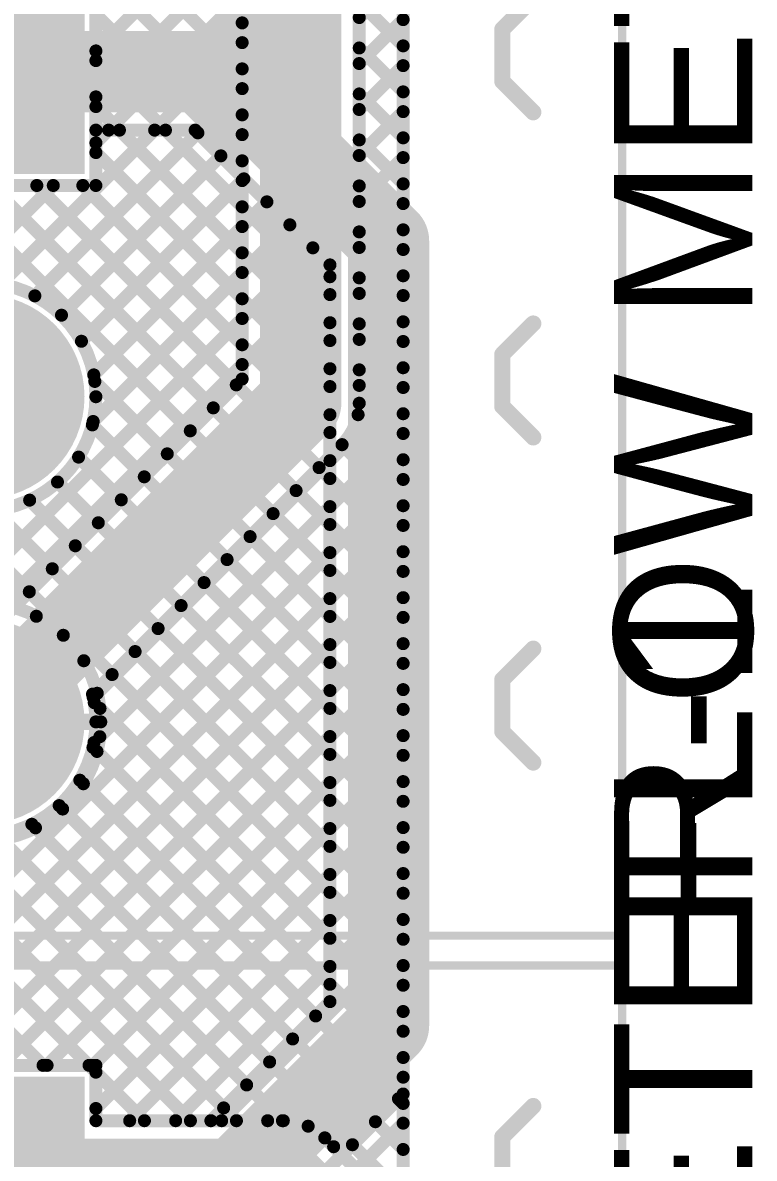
# Model space of a CAD drawing. Header units: millimetres. Extents: x 0 to 214, y 0 to 214.
# Drawn here: x 6.355 to 6.805, y 1.007 to 1.705 of the extents above; entities that cross this region are included whole.
import ezdxf

# ---------------------------------------------------------------- set-up
doc = ezdxf.new("R2010")
doc.units = ezdxf.units.MM
doc.header["$MEASUREMENT"] = 0
for name, color, linetype in [('BottomLayer', 5, 'Continuous'), ('BottomSolder', 6, 'Continuous'), ('MultiLayer', 9, 'Continuous'), ('PadHoleLayer', 156, 'Continuous'), ('TopLayer', 1, 'Continuous'), ('TopOverlay', 2, 'Continuous'), ('TopSolder', 216, 'Continuous')]:
    doc.layers.add(name, color=color, linetype=linetype)
doc.styles.add('Arial', font='', dxfattribs={"height": 0.2})
doc.styles.get('Arial').set_extended_font_data('Arial')

# ---------------------------------------------------------------- blocks, each defined once
blk = doc.blocks.new('TBP01R1_508_03BE_87')
at = {"layer": 'BottomLayer'}
blk.add_hatch(color=5, dxfattribs=at).paths.add_polyline_path([(-0.15906, 0.05906), (-0.04094, 0.05906), (-0.04094, -0.05906), (-0.15906, -0.05906)])
h = blk.add_hatch(color=5, dxfattribs=at)
edge = h.paths.add_edge_path()
edge.add_arc((0.1, 0), 0.05906, 0, 360)
h = blk.add_hatch(color=5, dxfattribs=at)
edge = h.paths.add_edge_path()
edge.add_arc((0.3, 0), 0.05906, 0, 360)
at = {"layer": 'BottomSolder'}
blk.add_hatch(color=6, dxfattribs=at).paths.add_polyline_path([(-0.16306, 0.06306), (-0.03694, 0.06306), (-0.03694, -0.06306), (-0.16306, -0.06306)])
h = blk.add_hatch(color=6, dxfattribs=at)
edge = h.paths.add_edge_path()
edge.add_arc((0.1, 0), 0.06306, 0, 360)
h = blk.add_hatch(color=6, dxfattribs=at)
edge = h.paths.add_edge_path()
edge.add_arc((0.3, 0), 0.06306, 0, 360)
at = {"layer": 'MultiLayer'}
blk.add_hatch(color=9, dxfattribs=at).paths.add_polyline_path([(-0.15906, 0.05906), (-0.04094, 0.05906), (-0.04094, -0.05906), (-0.15906, -0.05906)])
h = blk.add_hatch(color=9, dxfattribs=at)
edge = h.paths.add_edge_path()
edge.add_arc((0.1, 0), 0.05906, 0, 360)
h = blk.add_hatch(color=9, dxfattribs=at)
edge = h.paths.add_edge_path()
edge.add_arc((0.3, 0), 0.05906, 0, 360)
at = {"layer": 'PadHoleLayer'}
h = blk.add_hatch(color=156, dxfattribs=at)
edge = h.paths.add_edge_path()
edge.add_arc((-0.1, 0), 0.03346, 0, 360)
h = blk.add_hatch(color=156, dxfattribs=at)
edge = h.paths.add_edge_path()
edge.add_arc((0.1, 0), 0.03346, 0, 360)
h = blk.add_hatch(color=156, dxfattribs=at)
edge = h.paths.add_edge_path()
edge.add_arc((0.3, 0), 0.03346, 0, 360)
at = {"layer": 'TopLayer'}
blk.add_hatch(color=1, dxfattribs=at).paths.add_polyline_path([(-0.15906, 0.05906), (-0.04094, 0.05906), (-0.04094, -0.05906), (-0.15906, -0.05906)])
h = blk.add_hatch(color=1, dxfattribs=at)
edge = h.paths.add_edge_path()
edge.add_arc((0.1, 0), 0.05906, 0, 360)
h = blk.add_hatch(color=1, dxfattribs=at)
edge = h.paths.add_edge_path()
edge.add_arc((0.3, 0), 0.05906, 0, 360)
at = {"layer": 'TopSolder'}
blk.add_hatch(color=216, dxfattribs=at).paths.add_polyline_path([(-0.16306, 0.06306), (-0.03694, 0.06306), (-0.03694, -0.06306), (-0.16306, -0.06306)])
h = blk.add_hatch(color=216, dxfattribs=at)
edge = h.paths.add_edge_path()
edge.add_arc((0.1, 0), 0.06306, 0, 360)
h = blk.add_hatch(color=216, dxfattribs=at)
edge = h.paths.add_edge_path()
edge.add_arc((0.3, 0), 0.06306, 0, 360)
at = {"layer": 'TopOverlay'}
for points, const_width in [([(-0.2315, -0.07874), (-0.2315, 0.3937)], 0.005), ([(0.4315, 0.3937), (-0.2315, 0.3937)], 0.005), ([(0.4315, -0.07874), (0.4315, 0.3937)], 0.005), ([(-0.126, 0.32), (-0.145, 0.339)], 0.01), ([(-0.094, 0.32), (-0.075, 0.339)], 0.01), ([(0.074, 0.32), (0.055, 0.339)], 0.01), ([(0.074, 0.32), (0.055, 0.339)], 0.01), ([(0.106, 0.32), (0.125, 0.339)], 0.01), ([(0.106, 0.32), (0.125, 0.339)], 0.01), ([(0.274, 0.32), (0.255, 0.339)], 0.01), ([(0.306, 0.32), (0.325, 0.339)], 0.01), ([(-0.094, 0.32), (-0.126, 0.32)], 0.01), ([(0.106, 0.32), (0.074, 0.32)], 0.01), ([(0.106, 0.32), (0.074, 0.32)], 0.01), ([(0.306, 0.32), (0.274, 0.32)], 0.01), ([(0.4315, -0.07874), (-0.2315, -0.07874)], 0.005)]:
    blk.add_lwpolyline(points, dxfattribs=dict(at, const_width=const_width))
for points, const_width in [([(-0.23275, 0.3937, 1), (-0.23025, 0.3937, 1)], 0.0025), ([(-0.23275, 0.3937, 1), (-0.23025, 0.3937, 1)], 0.0025), ([(0.43025, 0.3937, 1), (0.43275, 0.3937, 1)], 0.0025), ([(0.43025, 0.3937, 1), (0.43275, 0.3937, 1)], 0.0025), ([(-0.1475, 0.339, 1), (-0.1425, 0.339, 1)], 0.005), ([(-0.0775, 0.339, 1), (-0.0725, 0.339, 1)], 0.005), ([(0.0525, 0.339, 1), (0.0575, 0.339, 1)], 0.005), ([(0.0525, 0.339, 1), (0.0575, 0.339, 1)], 0.005), ([(0.1225, 0.339, 1), (0.1275, 0.339, 1)], 0.005), ([(0.1225, 0.339, 1), (0.1275, 0.339, 1)], 0.005), ([(0.2525, 0.339, 1), (0.2575, 0.339, 1)], 0.005), ([(0.3225, 0.339, 1), (0.3275, 0.339, 1)], 0.005), ([(-0.1285, 0.32, 1), (-0.1235, 0.32, 1)], 0.005), ([(-0.1285, 0.32, 1), (-0.1235, 0.32, 1)], 0.005), ([(-0.0965, 0.32, 1), (-0.0915, 0.32, 1)], 0.005), ([(-0.0965, 0.32, 1), (-0.0915, 0.32, 1)], 0.005), ([(0.0715, 0.32, 1), (0.0765, 0.32, 1)], 0.005), ([(0.0715, 0.32, 1), (0.0765, 0.32, 1)], 0.005), ([(0.0715, 0.32, 1), (0.0765, 0.32, 1)], 0.005), ([(0.0715, 0.32, 1), (0.0765, 0.32, 1)], 0.005), ([(0.1035, 0.32, 1), (0.1085, 0.32, 1)], 0.005), ([(0.1035, 0.32, 1), (0.1085, 0.32, 1)], 0.005), ([(0.1035, 0.32, 1), (0.1085, 0.32, 1)], 0.005), ([(0.1035, 0.32, 1), (0.1085, 0.32, 1)], 0.005), ([(0.2715, 0.32, 1), (0.2765, 0.32, 1)], 0.005), ([(0.2715, 0.32, 1), (0.2765, 0.32, 1)], 0.005), ([(0.3035, 0.32, 1), (0.3085, 0.32, 1)], 0.005), ([(0.3035, 0.32, 1), (0.3085, 0.32, 1)], 0.005), ([(-0.10306, -0.067, 1), (-0.11094, -0.067, 1)], 0.00787), ([(-0.11291, -0.067, 1), (-0.10897, -0.067, 1)], 0.00394), ([(-0.10503, -0.067, 1), (-0.10109, -0.067, 1)], 0.00394), ([(-0.23275, -0.07874, 1), (-0.23025, -0.07874, 1)], 0.0025), ([(-0.23275, -0.07874, 1), (-0.23025, -0.07874, 1)], 0.0025), ([(0.43025, -0.07874, 1), (0.43275, -0.07874, 1)], 0.0025), ([(0.43025, -0.07874, 1), (0.43275, -0.07874, 1)], 0.0025)]:
    blk.add_lwpolyline(points, format="xyb", close=True, dxfattribs=dict(at, const_width=const_width))
blk = doc.blocks.new('TBP01R1_508_03BE_92')
at = {"layer": 'BottomLayer'}
blk.add_hatch(color=5, dxfattribs=at).paths.add_polyline_path([(-0.15906, 0.05906), (-0.04094, 0.05906), (-0.04094, -0.05906), (-0.15906, -0.05906)])
h = blk.add_hatch(color=5, dxfattribs=at)
edge = h.paths.add_edge_path()
edge.add_arc((0.1, 0), 0.05906, 0, 360)
h = blk.add_hatch(color=5, dxfattribs=at)
edge = h.paths.add_edge_path()
edge.add_arc((0.3, 0), 0.05906, 0, 360)
at = {"layer": 'BottomSolder'}
blk.add_hatch(color=6, dxfattribs=at).paths.add_polyline_path([(-0.16306, 0.06306), (-0.03694, 0.06306), (-0.03694, -0.06306), (-0.16306, -0.06306)])
h = blk.add_hatch(color=6, dxfattribs=at)
edge = h.paths.add_edge_path()
edge.add_arc((0.1, 0), 0.06306, 0, 360)
h = blk.add_hatch(color=6, dxfattribs=at)
edge = h.paths.add_edge_path()
edge.add_arc((0.3, 0), 0.06306, 0, 360)
at = {"layer": 'MultiLayer'}
blk.add_hatch(color=9, dxfattribs=at).paths.add_polyline_path([(-0.15906, 0.05906), (-0.04094, 0.05906), (-0.04094, -0.05906), (-0.15906, -0.05906)])
h = blk.add_hatch(color=9, dxfattribs=at)
edge = h.paths.add_edge_path()
edge.add_arc((0.1, 0), 0.05906, 0, 360)
h = blk.add_hatch(color=9, dxfattribs=at)
edge = h.paths.add_edge_path()
edge.add_arc((0.3, 0), 0.05906, 0, 360)
at = {"layer": 'PadHoleLayer'}
h = blk.add_hatch(color=156, dxfattribs=at)
edge = h.paths.add_edge_path()
edge.add_arc((-0.1, 0), 0.03346, 0, 360)
h = blk.add_hatch(color=156, dxfattribs=at)
edge = h.paths.add_edge_path()
edge.add_arc((0.1, 0), 0.03346, 0, 360)
h = blk.add_hatch(color=156, dxfattribs=at)
edge = h.paths.add_edge_path()
edge.add_arc((0.3, 0), 0.03346, 0, 360)
at = {"layer": 'TopLayer'}
blk.add_hatch(color=1, dxfattribs=at).paths.add_polyline_path([(-0.15906, 0.05906), (-0.04094, 0.05906), (-0.04094, -0.05906), (-0.15906, -0.05906)])
h = blk.add_hatch(color=1, dxfattribs=at)
edge = h.paths.add_edge_path()
edge.add_arc((0.1, 0), 0.05906, 0, 360)
h = blk.add_hatch(color=1, dxfattribs=at)
edge = h.paths.add_edge_path()
edge.add_arc((0.3, 0), 0.05906, 0, 360)
at = {"layer": 'TopSolder'}
blk.add_hatch(color=216, dxfattribs=at).paths.add_polyline_path([(-0.16306, 0.06306), (-0.03694, 0.06306), (-0.03694, -0.06306), (-0.16306, -0.06306)])
h = blk.add_hatch(color=216, dxfattribs=at)
edge = h.paths.add_edge_path()
edge.add_arc((0.1, 0), 0.06306, 0, 360)
h = blk.add_hatch(color=216, dxfattribs=at)
edge = h.paths.add_edge_path()
edge.add_arc((0.3, 0), 0.06306, 0, 360)
at = {"layer": 'TopOverlay'}
for points, const_width in [([(-0.2315, -0.07874), (-0.2315, 0.3937)], 0.005), ([(0.4315, 0.3937), (-0.2315, 0.3937)], 0.005), ([(0.4315, -0.07874), (0.4315, 0.3937)], 0.005), ([(-0.126, 0.32), (-0.145, 0.339)], 0.01), ([(-0.094, 0.32), (-0.075, 0.339)], 0.01), ([(0.074, 0.32), (0.055, 0.339)], 0.01), ([(0.074, 0.32), (0.055, 0.339)], 0.01), ([(0.106, 0.32), (0.125, 0.339)], 0.01), ([(0.106, 0.32), (0.125, 0.339)], 0.01), ([(0.274, 0.32), (0.255, 0.339)], 0.01), ([(0.306, 0.32), (0.325, 0.339)], 0.01), ([(-0.094, 0.32), (-0.126, 0.32)], 0.01), ([(0.106, 0.32), (0.074, 0.32)], 0.01), ([(0.106, 0.32), (0.074, 0.32)], 0.01), ([(0.306, 0.32), (0.274, 0.32)], 0.01), ([(0.4315, -0.07874), (-0.2315, -0.07874)], 0.005)]:
    blk.add_lwpolyline(points, dxfattribs=dict(at, const_width=const_width))
for points, const_width in [([(-0.23275, 0.3937, 1), (-0.23025, 0.3937, 1)], 0.0025), ([(-0.23275, 0.3937, 1), (-0.23025, 0.3937, 1)], 0.0025), ([(0.43025, 0.3937, 1), (0.43275, 0.3937, 1)], 0.0025), ([(0.43025, 0.3937, 1), (0.43275, 0.3937, 1)], 0.0025), ([(-0.1475, 0.339, 1), (-0.1425, 0.339, 1)], 0.005), ([(-0.0775, 0.339, 1), (-0.0725, 0.339, 1)], 0.005), ([(0.0525, 0.339, 1), (0.0575, 0.339, 1)], 0.005), ([(0.0525, 0.339, 1), (0.0575, 0.339, 1)], 0.005), ([(0.1225, 0.339, 1), (0.1275, 0.339, 1)], 0.005), ([(0.1225, 0.339, 1), (0.1275, 0.339, 1)], 0.005), ([(0.2525, 0.339, 1), (0.2575, 0.339, 1)], 0.005), ([(0.3225, 0.339, 1), (0.3275, 0.339, 1)], 0.005), ([(-0.1285, 0.32, 1), (-0.1235, 0.32, 1)], 0.005), ([(-0.1285, 0.32, 1), (-0.1235, 0.32, 1)], 0.005), ([(-0.0965, 0.32, 1), (-0.0915, 0.32, 1)], 0.005), ([(-0.0965, 0.32, 1), (-0.0915, 0.32, 1)], 0.005), ([(0.0715, 0.32, 1), (0.0765, 0.32, 1)], 0.005), ([(0.0715, 0.32, 1), (0.0765, 0.32, 1)], 0.005), ([(0.0715, 0.32, 1), (0.0765, 0.32, 1)], 0.005), ([(0.0715, 0.32, 1), (0.0765, 0.32, 1)], 0.005), ([(0.1035, 0.32, 1), (0.1085, 0.32, 1)], 0.005), ([(0.1035, 0.32, 1), (0.1085, 0.32, 1)], 0.005), ([(0.1035, 0.32, 1), (0.1085, 0.32, 1)], 0.005), ([(0.1035, 0.32, 1), (0.1085, 0.32, 1)], 0.005), ([(0.2715, 0.32, 1), (0.2765, 0.32, 1)], 0.005), ([(0.2715, 0.32, 1), (0.2765, 0.32, 1)], 0.005), ([(0.3035, 0.32, 1), (0.3085, 0.32, 1)], 0.005), ([(0.3035, 0.32, 1), (0.3085, 0.32, 1)], 0.005), ([(-0.10306, -0.067, 1), (-0.11094, -0.067, 1)], 0.00787), ([(-0.11291, -0.067, 1), (-0.10897, -0.067, 1)], 0.00394), ([(-0.10503, -0.067, 1), (-0.10109, -0.067, 1)], 0.00394), ([(-0.23275, -0.07874, 1), (-0.23025, -0.07874, 1)], 0.0025), ([(-0.23275, -0.07874, 1), (-0.23025, -0.07874, 1)], 0.0025), ([(0.43025, -0.07874, 1), (0.43275, -0.07874, 1)], 0.0025), ([(0.43025, -0.07874, 1), (0.43275, -0.07874, 1)], 0.0025)]:
    blk.add_lwpolyline(points, format="xyb", close=True, dxfattribs=dict(at, const_width=const_width))

msp = doc.modelspace()

# ---------------------------------------------------------------- linework, layer by layer
at = {"layer": 'BottomLayer'}
for points, const_width in [([(6.476, 1.675), (6.585, 1.784)], 0.05), ([(6.33, 1.675), (6.476, 1.675)], 0.05), ([(6.476, 1.675), (6.58, 1.571)], 0.05), ([(6.34132, 1.54413), (6.43619, 1.639)], 0.008), ([(6.40006, 1.60494), (6.40006, 1.639)], 0.008), ([(6.40006, 1.639), (6.46109, 1.639)], 0.008), ([(6.40006, 1.63115), (6.4079, 1.639)], 0.008), ([(6.41454, 1.639), (6.544, 1.50954)], 0.008), ([(6.44283, 1.639), (6.544, 1.53783)], 0.008), ([(6.46109, 1.639), (6.544, 1.55609)], 0.008), ([(6.36252, 1.53705), (6.46278, 1.63731)], 0.008), ([(6.40006, 1.6252), (6.544, 1.48126)], 0.008), ([(6.37891, 1.52515), (6.47692, 1.62317)], 0.008), ([(6.25994, 1.60494), (6.40006, 1.60494)], 0.008), ([(6.30718, 1.60494), (6.544, 1.36812)], 0.008), ([(6.31146, 1.54256), (6.37385, 1.60494)], 0.008), ([(6.33546, 1.60494), (6.544, 1.39641)], 0.008), ([(6.36375, 1.60494), (6.544, 1.42469)], 0.008), ([(6.39118, 1.50913), (6.49106, 1.60902)], 0.008), ([(6.39203, 1.60494), (6.544, 1.45297)], 0.008), ([(6.39876, 1.48843), (6.50521, 1.59488)], 0.008), ([(6.58, 1.088), (6.58, 1.571)], 0.05), ([(6.39838, 1.45977), (6.51935, 1.58074)], 0.008), ([(6.31293, 1.34603), (6.53349, 1.5666)], 0.008), ([(6.544, 1.10291), (6.544, 1.55609)], 0.008), ([(6.34221, 1.34703), (6.544, 1.54882)], 0.008), ([(6.36342, 1.33996), (6.544, 1.52054)], 0.008), ([(6.38001, 1.32826), (6.544, 1.49225)], 0.008), ([(6.39942, 1.48442), (6.544, 1.33984)], 0.008), ([(6.39263, 1.3126), (6.544, 1.46397)], 0.008), ([(6.39788, 1.45767), (6.544, 1.31155)], 0.008), ([(6.3894, 1.43787), (6.544, 1.28327)], 0.008), ([(6.40091, 1.29259), (6.544, 1.43568)], 0.008), ([(6.37644, 1.42255), (6.544, 1.25498)], 0.008), ([(6.3043, 1.40983), (6.544, 1.17013)], 0.008), ([(6.35932, 1.41138), (6.544, 1.2267)], 0.008), ([(6.40248, 1.26588), (6.544, 1.4074)], 0.008), ([(6.33711, 1.40531), (6.544, 1.19842)], 0.008), ([(6.2, 1.03512), (6.544, 1.37912)], 0.008), ([(6.2, 1.00683), (6.544, 1.35083)], 0.008), ([(6.28517, 1.06372), (6.544, 1.32255)], 0.008), ([(6.31346, 1.06372), (6.544, 1.29426)], 0.008), ([(6.40259, 1.28326), (6.544, 1.14185)], 0.008), ([(6.33, 1.275), (6.39906, 1.275)], 0.01), ([(6.34174, 1.06372), (6.544, 1.26598)], 0.008), ([(6.40075, 1.25681), (6.544, 1.11356)], 0.008), ([(6.37003, 1.06372), (6.544, 1.23769)], 0.008), ([(6.39235, 1.23693), (6.53518, 1.0941)], 0.008), ([(6.37962, 1.22138), (6.52104, 1.07995)], 0.008), ([(6.36293, 1.20979), (6.5069, 1.06581)], 0.008), ([(6.39831, 1.06372), (6.544, 1.20941)], 0.008), ([(6.31193, 1.20422), (6.47861, 1.03753)], 0.008), ([(6.34156, 1.20287), (6.49276, 1.05167)], 0.008), ([(6.29688, 1.19097), (6.45819, 1.02967)], 0.008), ([(6.28274, 1.17683), (6.39585, 1.06372)], 0.008), ([(6.40006, 1.03718), (6.544, 1.18113)], 0.008), ([(6.2686, 1.16269), (6.36757, 1.06372)], 0.008), ([(6.42083, 1.02967), (6.544, 1.15284)], 0.008), ([(6.44911, 1.02967), (6.544, 1.12456)], 0.008), ([(6.48567, 0.99367), (6.58, 1.088)], 0.05), ([(6.47075, 1.02967), (6.544, 1.10291)], 0.008), ([(6.25994, 1.06372), (6.40006, 1.06372)], 0.008), ([(6.39585, 1.06372), (6.40006, 1.05952)], 0.008), ([(6.40006, 1.02967), (6.40006, 1.06372)], 0.008), ([(6.40006, 1.05952), (6.42991, 1.02967)], 0.008), ([(6.51117, 0.96826), (6.589, 1.04609)], 0.008), ([(6.589, 0.54191), (6.589, 1.04609)], 0.008), ([(6.5861, 1.04318), (6.589, 1.04028)], 0.008), ([(6.39026, 0.82939), (6.589, 1.02814)], 0.008), ([(6.40006, 1.02967), (6.47075, 1.02967)], 0.008), ([(6.57195, 1.02904), (6.589, 1.01199)], 0.008), ([(6.33, 0.99367), (6.48567, 0.99367)], 0.05), ([(6.55781, 1.0149), (6.589, 0.98371)], 0.008)]:
    msp.add_lwpolyline(points, dxfattribs=dict(at, const_width=const_width))
for points, const_width in [([(6.4635, 1.675, 1), (6.4885, 1.675, 1)], 0.025), ([(6.4635, 1.675, 1), (6.4885, 1.675, 1)], 0.025), ([(6.4635, 1.675, 1), (6.4885, 1.675, 1)], 0.025), ([(6.39806, 1.639, 1), (6.40206, 1.639, 1)], 0.004), ([(6.39806, 1.639, 1), (6.40206, 1.639, 1)], 0.004), ([(6.4059, 1.639, 1), (6.4099, 1.639, 1)], 0.004), ([(6.41254, 1.639, 1), (6.41654, 1.639, 1)], 0.004), ([(6.43419, 1.639, 1), (6.43819, 1.639, 1)], 0.004), ([(6.44083, 1.639, 1), (6.44483, 1.639, 1)], 0.004), ([(6.45909, 1.639, 1), (6.46309, 1.639, 1)], 0.004), ([(6.45909, 1.639, 1), (6.46309, 1.639, 1)], 0.004), ([(6.39806, 1.63115, 1), (6.40206, 1.63115, 1)], 0.004), ([(6.46078, 1.63731, 1), (6.46478, 1.63731, 1)], 0.004), ([(6.39806, 1.6252, 1), (6.40206, 1.6252, 1)], 0.004), ([(6.47492, 1.62317, 1), (6.47892, 1.62317, 1)], 0.004), ([(6.36175, 1.60494, 1), (6.36575, 1.60494, 1)], 0.004), ([(6.37185, 1.60494, 1), (6.37585, 1.60494, 1)], 0.004), ([(6.39003, 1.60494, 1), (6.39403, 1.60494, 1)], 0.004), ([(6.39806, 1.60494, 1), (6.40206, 1.60494, 1)], 0.004), ([(6.39806, 1.60494, 1), (6.40206, 1.60494, 1)], 0.004), ([(6.48906, 1.60902, 1), (6.49306, 1.60902, 1)], 0.004), ([(6.50321, 1.59488, 1), (6.50721, 1.59488, 1)], 0.004), ([(6.5675, 1.571, 1), (6.5925, 1.571, 1)], 0.025), ([(6.5675, 1.571, 1), (6.5925, 1.571, 1)], 0.025), ([(6.51735, 1.58074, 1), (6.52135, 1.58074, 1)], 0.004), ([(6.53149, 1.5666, 1), (6.53549, 1.5666, 1)], 0.004), ([(6.542, 1.55609, 1), (6.546, 1.55609, 1)], 0.004), ([(6.542, 1.55609, 1), (6.546, 1.55609, 1)], 0.004), ([(6.542, 1.54882, 1), (6.546, 1.54882, 1)], 0.004), ([(6.40006, 1.475, 1), (6.25994, 1.475, 1)], 0.008), ([(6.36052, 1.53705, 1), (6.36452, 1.53705, 1)], 0.004), ([(6.542, 1.53783, 1), (6.546, 1.53783, 1)], 0.004), ([(6.37691, 1.52515, 1), (6.38091, 1.52515, 1)], 0.004), ([(6.542, 1.52054, 1), (6.546, 1.52054, 1)], 0.004), ([(6.38918, 1.50913, 1), (6.39318, 1.50913, 1)], 0.004), ([(6.542, 1.50954, 1), (6.546, 1.50954, 1)], 0.004), ([(6.542, 1.49225, 1), (6.546, 1.49225, 1)], 0.004), ([(6.39676, 1.48843, 1), (6.40076, 1.48843, 1)], 0.004), ([(6.39742, 1.48442, 1), (6.40142, 1.48442, 1)], 0.004), ([(6.542, 1.48126, 1), (6.546, 1.48126, 1)], 0.004), ([(6.39806, 1.475, 1), (6.40206, 1.475, 1)], 0.004), ([(6.542, 1.46397, 1), (6.546, 1.46397, 1)], 0.004), ([(6.39588, 1.45767, 1), (6.39988, 1.45767, 1)], 0.004), ([(6.39638, 1.45977, 1), (6.40038, 1.45977, 1)], 0.004), ([(6.542, 1.45297, 1), (6.546, 1.45297, 1)], 0.004), ([(6.3874, 1.43787, 1), (6.3914, 1.43787, 1)], 0.004), ([(6.542, 1.43568, 1), (6.546, 1.43568, 1)], 0.004), ([(6.37444, 1.42255, 1), (6.37844, 1.42255, 1)], 0.004), ([(6.542, 1.42469, 1), (6.546, 1.42469, 1)], 0.004), ([(6.35732, 1.41138, 1), (6.36132, 1.41138, 1)], 0.004), ([(6.542, 1.4074, 1), (6.546, 1.4074, 1)], 0.004), ([(6.542, 1.39641, 1), (6.546, 1.39641, 1)], 0.004), ([(6.542, 1.37912, 1), (6.546, 1.37912, 1)], 0.004), ([(6.542, 1.36812, 1), (6.546, 1.36812, 1)], 0.004), ([(6.542, 1.35083, 1), (6.546, 1.35083, 1)], 0.004), ([(6.36142, 1.33996, 1), (6.36542, 1.33996, 1)], 0.004), ([(6.542, 1.33984, 1), (6.546, 1.33984, 1)], 0.004), ([(6.37801, 1.32826, 1), (6.38201, 1.32826, 1)], 0.004), ([(6.542, 1.32255, 1), (6.546, 1.32255, 1)], 0.004), ([(6.39063, 1.3126, 1), (6.39463, 1.3126, 1)], 0.004), ([(6.542, 1.31155, 1), (6.546, 1.31155, 1)], 0.004), ([(6.39891, 1.29259, 1), (6.40291, 1.29259, 1)], 0.004), ([(6.542, 1.29426, 1), (6.546, 1.29426, 1)], 0.004), ([(6.40059, 1.28326, 1), (6.40459, 1.28326, 1)], 0.004), ([(6.542, 1.28327, 1), (6.546, 1.28327, 1)], 0.004), ([(6.39656, 1.275, 1), (6.40156, 1.275, 1)], 0.005), ([(6.40106, 1.275, 1), (6.40506, 1.275, 1)], 0.004), ([(6.40106, 1.275, 1), (6.40506, 1.275, 1)], 0.004), ([(6.40048, 1.26588, 1), (6.40448, 1.26588, 1)], 0.004), ([(6.542, 1.26598, 1), (6.546, 1.26598, 1)], 0.004), ([(6.39875, 1.25681, 1), (6.40275, 1.25681, 1)], 0.004), ([(6.542, 1.25498, 1), (6.546, 1.25498, 1)], 0.004), ([(6.39035, 1.23693, 1), (6.39435, 1.23693, 1)], 0.004), ([(6.542, 1.23769, 1), (6.546, 1.23769, 1)], 0.004), ([(6.542, 1.2267, 1), (6.546, 1.2267, 1)], 0.004), ([(6.37762, 1.22138, 1), (6.38162, 1.22138, 1)], 0.004), ([(6.36093, 1.20979, 1), (6.36493, 1.20979, 1)], 0.004), ([(6.542, 1.20941, 1), (6.546, 1.20941, 1)], 0.004), ([(6.542, 1.19842, 1), (6.546, 1.19842, 1)], 0.004), ([(6.542, 1.18113, 1), (6.546, 1.18113, 1)], 0.004), ([(6.542, 1.17013, 1), (6.546, 1.17013, 1)], 0.004), ([(6.542, 1.15284, 1), (6.546, 1.15284, 1)], 0.004), ([(6.542, 1.14185, 1), (6.546, 1.14185, 1)], 0.004), ([(6.542, 1.12456, 1), (6.546, 1.12456, 1)], 0.004), ([(6.542, 1.11356, 1), (6.546, 1.11356, 1)], 0.004), ([(6.5675, 1.088, 1), (6.5925, 1.088, 1)], 0.025), ([(6.5675, 1.088, 1), (6.5925, 1.088, 1)], 0.025), ([(6.542, 1.10291, 1), (6.546, 1.10291, 1)], 0.004), ([(6.542, 1.10291, 1), (6.546, 1.10291, 1)], 0.004), ([(6.53318, 1.0941, 1), (6.53718, 1.0941, 1)], 0.004), ([(6.51904, 1.07995, 1), (6.52304, 1.07995, 1)], 0.004), ([(6.5049, 1.06581, 1), (6.5089, 1.06581, 1)], 0.004), ([(6.36557, 1.06372, 1), (6.36957, 1.06372, 1)], 0.004), ([(6.36803, 1.06372, 1), (6.37203, 1.06372, 1)], 0.004), ([(6.39385, 1.06372, 1), (6.39785, 1.06372, 1)], 0.004), ([(6.39385, 1.06372, 1), (6.39785, 1.06372, 1)], 0.004), ([(6.39631, 1.06372, 1), (6.40031, 1.06372, 1)], 0.004), ([(6.39806, 1.06372, 1), (6.40206, 1.06372, 1)], 0.004), ([(6.39806, 1.06372, 1), (6.40206, 1.06372, 1)], 0.004), ([(6.39806, 1.05952, 1), (6.40206, 1.05952, 1)], 0.004), ([(6.39806, 1.05952, 1), (6.40206, 1.05952, 1)], 0.004), ([(6.49076, 1.05167, 1), (6.49476, 1.05167, 1)], 0.004), ([(6.587, 1.04609, 1), (6.591, 1.04609, 1)], 0.004), ([(6.587, 1.04609, 1), (6.591, 1.04609, 1)], 0.004), ([(6.39806, 1.03718, 1), (6.40206, 1.03718, 1)], 0.004), ([(6.47661, 1.03753, 1), (6.48062, 1.03753, 1)], 0.004), ([(6.5841, 1.04318, 1), (6.5881, 1.04318, 1)], 0.004), ([(6.587, 1.04028, 1), (6.591, 1.04028, 1)], 0.004), ([(6.39806, 1.02967, 1), (6.40206, 1.02967, 1)], 0.004), ([(6.39806, 1.02967, 1), (6.40206, 1.02967, 1)], 0.004), ([(6.41883, 1.02967, 1), (6.42283, 1.02967, 1)], 0.004), ([(6.42791, 1.02967, 1), (6.43191, 1.02967, 1)], 0.004), ([(6.44711, 1.02967, 1), (6.45111, 1.02967, 1)], 0.004), ([(6.45619, 1.02967, 1), (6.46019, 1.02967, 1)], 0.004), ([(6.46875, 1.02967, 1), (6.47276, 1.02967, 1)], 0.004), ([(6.46875, 1.02967, 1), (6.47276, 1.02967, 1)], 0.004), ([(6.56995, 1.02904, 1), (6.57395, 1.02904, 1)], 0.004), ([(6.587, 1.02814, 1), (6.591, 1.02814, 1)], 0.004), ([(6.47317, 0.99367, 1), (6.49817, 0.99367, 1)], 0.025), ([(6.47317, 0.99367, 1), (6.49817, 0.99367, 1)], 0.025), ([(6.55581, 1.0149, 1), (6.55981, 1.0149, 1)], 0.004), ([(6.587, 1.01199, 1), (6.591, 1.01199, 1)], 0.004)]:
    msp.add_lwpolyline(points, format="xyb", close=True, dxfattribs=dict(at, const_width=const_width))
at = {"layer": 'BottomLayer', "const_width": 0.008}
for points in [[(6.25959, 1.25551, -1.145077), (6.40306, 1.275)], [(6.40306, 1.275, -0.495734), (6.31051, 1.20459)]]:
    msp.add_lwpolyline(points, format="xyb", dxfattribs=at)
at = {"layer": 'TopLayer'}
for points, const_width in [([(6.589, 2.10877), (6.589, 0.97091)], 0.008), ([(6.21096, 1.95572), (6.49, 1.67668)], 0.008), ([(6.30347, 1.8915), (6.49, 1.70496)], 0.008), ([(6.526, 1.471), (6.526, 1.76033)], 0.05), ([(6.40006, 1.68772), (6.47388, 1.76154)], 0.008), ([(6.562, 1.471), (6.562, 1.76033)], 0.008), ([(6.40006, 1.65944), (6.48802, 1.7474)], 0.008), ([(6.40006, 1.60494), (6.40006, 1.74506)], 0.008), ([(6.49, 1.48591), (6.49, 1.74542)], 0.008), ([(6.40006, 1.73834), (6.49, 1.6484)], 0.008), ([(6.562, 1.70824), (6.589, 1.73524)], 0.008), ([(6.40006, 1.63115), (6.49, 1.7211)], 0.008), ([(6.562, 1.71782), (6.589, 1.69082)], 0.008), ([(6.40006, 1.71006), (6.49, 1.62011)], 0.008), ([(6.562, 1.67996), (6.589, 1.70696)], 0.008), ([(6.34132, 1.54413), (6.49, 1.69281)], 0.008), ([(6.562, 1.68953), (6.589, 1.66253)], 0.008), ([(6.40006, 1.68177), (6.49, 1.59183)], 0.008), ([(6.562, 1.65167), (6.589, 1.67867)], 0.008), ([(6.36252, 1.53705), (6.49, 1.66453)], 0.008), ([(6.562, 1.66125), (6.589, 1.63425)], 0.008), ([(6.40006, 1.65349), (6.49, 1.56354)], 0.008), ([(6.562, 1.62339), (6.589, 1.65039)], 0.008), ([(6.37891, 1.52515), (6.49, 1.63624)], 0.008), ([(6.562, 1.63296), (6.589, 1.60596)], 0.008), ([(6.40006, 1.6252), (6.49, 1.53526)], 0.008), ([(6.562, 1.59511), (6.589, 1.62211)], 0.008), ([(6.25994, 1.60494), (6.40006, 1.60494)], 0.008), ([(6.30718, 1.60494), (6.45811, 1.45402)], 0.008), ([(6.31146, 1.54256), (6.37385, 1.60494)], 0.008), ([(6.33546, 1.60494), (6.47225, 1.46816)], 0.008), ([(6.36375, 1.60494), (6.48639, 1.4823)], 0.008), ([(6.39118, 1.50913), (6.49, 1.60796)], 0.008), ([(6.39203, 1.60494), (6.49, 1.50697)], 0.008), ([(6.562, 1.60468), (6.589, 1.57768)], 0.008), ([(6.562, 1.56682), (6.589, 1.59382)], 0.008), ([(6.39876, 1.48843), (6.49, 1.57967)], 0.008), ([(6.562, 1.5764), (6.589, 1.5494)], 0.008), ([(6.562, 1.53854), (6.589, 1.56554)], 0.008), ([(6.39838, 1.45977), (6.49, 1.55139)], 0.008), ([(6.562, 1.54811), (6.589, 1.52111)], 0.008), ([(6.562, 1.51025), (6.589, 1.53725)], 0.008), ([(6.3086, 1.34171), (6.49, 1.52311)], 0.008), ([(6.562, 1.51983), (6.589, 1.49283)], 0.008), ([(6.562, 1.48197), (6.589, 1.50897)], 0.008), ([(6.33, 1.275), (6.526, 1.471)], 0.05), ([(6.33958, 1.3444), (6.49, 1.49482)], 0.008), ([(6.562, 1.49154), (6.589, 1.46454)], 0.008), ([(5.96985, 1.48972), (6.39585, 1.06372)], 0.008), ([(6.34704, 1.34295), (6.49, 1.48591)], 0.008), ([(6.39942, 1.48442), (6.44396, 1.43987)], 0.008), ([(6.39841, 1.29009), (6.589, 1.48068)], 0.008), ([(6.5613, 1.46395), (6.589, 1.43626)], 0.008), ([(6.39788, 1.45767), (6.42982, 1.42573)], 0.008), ([(6.39889, 1.26229), (6.589, 1.4524)], 0.008), ([(6.04136, 1.4465), (6.45819, 1.02967)], 0.008), ([(6.39795, 1.29204), (6.55141, 1.4455)], 0.008), ([(6.55144, 1.44553), (6.589, 1.40797)], 0.008), ([(6.3894, 1.43787), (6.41568, 1.41159)], 0.008), ([(6.5373, 1.43139), (6.589, 1.37969)], 0.008), ([(6.18955, 1.02467), (6.589, 1.42412)], 0.008), ([(6.37644, 1.42255), (6.40154, 1.39745)], 0.008), ([(6.52316, 1.41725), (6.589, 1.35141)], 0.008), ([(6.02325, 1.40804), (6.36757, 1.06372)], 0.008), ([(6.3043, 1.40983), (6.35911, 1.35502)], 0.008), ([(6.35932, 1.41138), (6.38739, 1.38331)], 0.008), ([(6.33711, 1.40531), (6.37325, 1.36916)], 0.008), ([(6.50902, 1.40311), (6.589, 1.32312)], 0.008), ([(6.21784, 1.02467), (6.589, 1.39583)], 0.008), ([(6.49487, 1.38896), (6.589, 1.29484)], 0.008), ([(6.48073, 1.37482), (6.589, 1.26655)], 0.008), ([(6.28517, 1.06372), (6.589, 1.36755)], 0.008), ([(6.46659, 1.36068), (6.589, 1.23827)], 0.008), ([(6.45245, 1.34654), (6.589, 1.20998)], 0.008), ([(6.31346, 1.06372), (6.589, 1.33926)], 0.008), ([(6.43831, 1.33239), (6.589, 1.1817)], 0.008), ([(6.42416, 1.31825), (6.589, 1.15342)], 0.008), ([(6.34174, 1.06372), (6.589, 1.31098)], 0.008), ([(6.41002, 1.30411), (6.589, 1.12513)], 0.008), ([(6.37003, 1.06372), (6.589, 1.28269)], 0.008), ([(6.39906, 1.28679), (6.589, 1.09685)], 0.008), ([(6.39827, 1.25929), (6.589, 1.06856)], 0.008), ([(6.39831, 1.06372), (6.589, 1.25441)], 0.008), ([(6.39017, 1.23911), (6.589, 1.04028)], 0.008), ([(6.40006, 1.03718), (6.589, 1.22613)], 0.008), ([(6.37749, 1.2235), (6.589, 1.01199)], 0.008), ([(6.36069, 1.21202), (6.589, 0.98371)], 0.008), ([(6.30748, 1.20866), (6.48648, 1.02967)], 0.008), ([(6.33891, 1.20551), (6.51476, 1.02967)], 0.008), ([(6.42083, 1.02967), (6.589, 1.19784)], 0.008), ([(6.44911, 1.02967), (6.589, 1.16956)], 0.008), ([(6.47739, 1.02967), (6.589, 1.14127)], 0.008), ([(6.50568, 1.02967), (6.589, 1.11299)], 0.008), ([(6.53058, 1.02628), (6.589, 1.0847)], 0.008), ([(6.25994, 1.06372), (6.40006, 1.06372)], 0.008), ([(6.39585, 1.06372), (6.40006, 1.05952)], 0.008), ([(6.40006, 1.02967), (6.40006, 1.06372)], 0.008), ([(6.40006, 1.05952), (6.42991, 1.02967)], 0.008), ([(6.54625, 1.01367), (6.589, 1.05642)], 0.008), ([(6.40006, 1.02967), (6.51533, 1.02967)], 0.008), ([(6.56039, 0.99952), (6.589, 1.02814)], 0.008), ([(6.54084, 1.01907), (6.589, 0.97091)], 0.008), ([(6.33, 0.99367), (6.51533, 0.99367)], 0.05), ([(6.51533, 0.99367), (6.714, 0.795)], 0.05)]:
    msp.add_lwpolyline(points, dxfattribs=dict(at, const_width=const_width))
for points, const_width in [([(6.56, 1.70824, 1), (6.564, 1.70824, 1)], 0.004), ([(6.488, 1.70496, 1), (6.492, 1.70496, 1)], 0.004), ([(6.587, 1.70696, 1), (6.591, 1.70696, 1)], 0.004), ([(6.39806, 1.68772, 1), (6.40206, 1.68772, 1)], 0.004), ([(6.488, 1.69281, 1), (6.492, 1.69281, 1)], 0.004), ([(6.56, 1.68953, 1), (6.564, 1.68953, 1)], 0.004), ([(6.587, 1.69082, 1), (6.591, 1.69082, 1)], 0.004), ([(6.39806, 1.68177, 1), (6.40206, 1.68177, 1)], 0.004), ([(6.56, 1.67996, 1), (6.564, 1.67996, 1)], 0.004), ([(6.488, 1.67668, 1), (6.492, 1.67668, 1)], 0.004), ([(6.587, 1.67867, 1), (6.591, 1.67867, 1)], 0.004), ([(6.39806, 1.65944, 1), (6.40206, 1.65944, 1)], 0.004), ([(6.488, 1.66453, 1), (6.492, 1.66453, 1)], 0.004), ([(6.56, 1.66125, 1), (6.564, 1.66125, 1)], 0.004), ([(6.587, 1.66253, 1), (6.591, 1.66253, 1)], 0.004), ([(6.39806, 1.65349, 1), (6.40206, 1.65349, 1)], 0.004), ([(6.56, 1.65167, 1), (6.564, 1.65167, 1)], 0.004), ([(6.488, 1.6484, 1), (6.492, 1.6484, 1)], 0.004), ([(6.587, 1.65039, 1), (6.591, 1.65039, 1)], 0.004), ([(6.39806, 1.63115, 1), (6.40206, 1.63115, 1)], 0.004), ([(6.488, 1.63624, 1), (6.492, 1.63624, 1)], 0.004), ([(6.56, 1.63296, 1), (6.564, 1.63296, 1)], 0.004), ([(6.587, 1.63425, 1), (6.591, 1.63425, 1)], 0.004), ([(6.39806, 1.6252, 1), (6.40206, 1.6252, 1)], 0.004), ([(6.488, 1.62011, 1), (6.492, 1.62011, 1)], 0.004), ([(6.56, 1.62339, 1), (6.564, 1.62339, 1)], 0.004), ([(6.587, 1.62211, 1), (6.591, 1.62211, 1)], 0.004), ([(6.36175, 1.60494, 1), (6.36575, 1.60494, 1)], 0.004), ([(6.37185, 1.60494, 1), (6.37585, 1.60494, 1)], 0.004), ([(6.39003, 1.60494, 1), (6.39403, 1.60494, 1)], 0.004), ([(6.39806, 1.60494, 1), (6.40206, 1.60494, 1)], 0.004), ([(6.39806, 1.60494, 1), (6.40206, 1.60494, 1)], 0.004), ([(6.488, 1.60796, 1), (6.492, 1.60796, 1)], 0.004), ([(6.56, 1.60468, 1), (6.564, 1.60468, 1)], 0.004), ([(6.587, 1.60596, 1), (6.591, 1.60596, 1)], 0.004), ([(6.488, 1.59183, 1), (6.492, 1.59183, 1)], 0.004), ([(6.56, 1.59511, 1), (6.564, 1.59511, 1)], 0.004), ([(6.587, 1.59382, 1), (6.591, 1.59382, 1)], 0.004), ([(6.488, 1.57967, 1), (6.492, 1.57967, 1)], 0.004), ([(6.56, 1.5764, 1), (6.564, 1.5764, 1)], 0.004), ([(6.587, 1.57768, 1), (6.591, 1.57768, 1)], 0.004), ([(6.488, 1.56354, 1), (6.492, 1.56354, 1)], 0.004), ([(6.56, 1.56682, 1), (6.564, 1.56682, 1)], 0.004), ([(6.587, 1.56554, 1), (6.591, 1.56554, 1)], 0.004), ([(6.488, 1.55139, 1), (6.492, 1.55139, 1)], 0.004), ([(6.56, 1.54811, 1), (6.564, 1.54811, 1)], 0.004), ([(6.587, 1.5494, 1), (6.591, 1.5494, 1)], 0.004), ([(6.36052, 1.53705, 1), (6.36452, 1.53705, 1)], 0.004), ([(6.488, 1.53526, 1), (6.492, 1.53526, 1)], 0.004), ([(6.56, 1.53854, 1), (6.564, 1.53854, 1)], 0.004), ([(6.587, 1.53725, 1), (6.591, 1.53725, 1)], 0.004), ([(6.37691, 1.52515, 1), (6.38091, 1.52515, 1)], 0.004), ([(6.488, 1.52311, 1), (6.492, 1.52311, 1)], 0.004), ([(6.56, 1.51983, 1), (6.564, 1.51983, 1)], 0.004), ([(6.587, 1.52111, 1), (6.591, 1.52111, 1)], 0.004), ([(6.38918, 1.50913, 1), (6.39318, 1.50913, 1)], 0.004), ([(6.488, 1.50697, 1), (6.492, 1.50697, 1)], 0.004), ([(6.56, 1.51025, 1), (6.564, 1.51025, 1)], 0.004), ([(6.587, 1.50897, 1), (6.591, 1.50897, 1)], 0.004), ([(6.488, 1.49482, 1), (6.492, 1.49482, 1)], 0.004), ([(6.5135, 1.471, 1), (6.5385, 1.471, 1)], 0.025), ([(6.5135, 1.471, 1), (6.5385, 1.471, 1)], 0.025), ([(6.56, 1.49154, 1), (6.564, 1.49154, 1)], 0.004), ([(6.587, 1.49283, 1), (6.591, 1.49283, 1)], 0.004), ([(6.39676, 1.48843, 1), (6.40076, 1.48843, 1)], 0.004), ([(6.39742, 1.48442, 1), (6.40142, 1.48442, 1)], 0.004), ([(6.488, 1.48591, 1), (6.492, 1.48591, 1)], 0.004), ([(6.488, 1.48591, 1), (6.492, 1.48591, 1)], 0.004), ([(6.48439, 1.4823, 1), (6.48839, 1.4823, 1)], 0.004), ([(6.56, 1.48197, 1), (6.564, 1.48197, 1)], 0.004), ([(6.587, 1.48068, 1), (6.591, 1.48068, 1)], 0.004), ([(6.39806, 1.475, 1), (6.40206, 1.475, 1)], 0.004), ([(6.39806, 1.475, 1), (6.40206, 1.475, 1)], 0.004), ([(6.56, 1.471, 1), (6.564, 1.471, 1)], 0.004), ([(6.56, 1.471, 1), (6.564, 1.471, 1)], 0.004), ([(6.56, 1.471, 1), (6.564, 1.471, 1)], 0.004), ([(6.47025, 1.46816, 1), (6.47425, 1.46816, 1)], 0.004), ([(6.5593, 1.46395, 1), (6.5633, 1.46395, 1)], 0.004), ([(6.587, 1.46454, 1), (6.591, 1.46454, 1)], 0.004), ([(6.39588, 1.45767, 1), (6.39988, 1.45767, 1)], 0.004), ([(6.39638, 1.45977, 1), (6.40038, 1.45977, 1)], 0.004), ([(6.45611, 1.45402, 1), (6.46011, 1.45402, 1)], 0.004), ([(6.587, 1.4524, 1), (6.591, 1.4524, 1)], 0.004), ([(6.54941, 1.4455, 1), (6.55341, 1.4455, 1)], 0.004), ([(6.54941, 1.4455, 1), (6.55341, 1.4455, 1)], 0.004), ([(6.54944, 1.44553, 1), (6.55344, 1.44553, 1)], 0.004), ([(6.54946, 1.44554, 1), (6.55346, 1.44554, 1)], 0.004), ([(6.3874, 1.43787, 1), (6.3914, 1.43787, 1)], 0.004), ([(6.44196, 1.43987, 1), (6.44596, 1.43987, 1)], 0.004), ([(6.587, 1.43626, 1), (6.591, 1.43626, 1)], 0.004), ([(6.5353, 1.43139, 1), (6.5393, 1.43139, 1)], 0.004), ([(6.37444, 1.42255, 1), (6.37844, 1.42255, 1)], 0.004), ([(6.42782, 1.42573, 1), (6.43182, 1.42573, 1)], 0.004), ([(6.587, 1.42412, 1), (6.591, 1.42412, 1)], 0.004), ([(6.52116, 1.41725, 1), (6.52516, 1.41725, 1)], 0.004), ([(6.35732, 1.41138, 1), (6.36132, 1.41138, 1)], 0.004), ([(6.41368, 1.41159, 1), (6.41768, 1.41159, 1)], 0.004), ([(6.587, 1.40797, 1), (6.591, 1.40797, 1)], 0.004), ([(6.50702, 1.40311, 1), (6.51102, 1.40311, 1)], 0.004), ([(6.39954, 1.39745, 1), (6.40354, 1.39745, 1)], 0.004), ([(6.587, 1.39583, 1), (6.591, 1.39583, 1)], 0.004), ([(6.49287, 1.38896, 1), (6.49687, 1.38896, 1)], 0.004), ([(6.38539, 1.38331, 1), (6.38939, 1.38331, 1)], 0.004), ([(6.587, 1.37969, 1), (6.591, 1.37969, 1)], 0.004), ([(6.47873, 1.37482, 1), (6.48273, 1.37482, 1)], 0.004), ([(6.37125, 1.36916, 1), (6.37525, 1.36916, 1)], 0.004), ([(6.587, 1.36755, 1), (6.591, 1.36755, 1)], 0.004), ([(6.46459, 1.36068, 1), (6.46859, 1.36068, 1)], 0.004), ([(6.35711, 1.35502, 1), (6.36111, 1.35502, 1)], 0.004), ([(6.587, 1.35141, 1), (6.591, 1.35141, 1)], 0.004), ([(6.45045, 1.34654, 1), (6.45445, 1.34654, 1)], 0.004), ([(6.587, 1.33926, 1), (6.591, 1.33926, 1)], 0.004), ([(6.43631, 1.33239, 1), (6.44031, 1.33239, 1)], 0.004), ([(6.42216, 1.31825, 1), (6.42616, 1.31825, 1)], 0.004), ([(6.587, 1.32312, 1), (6.591, 1.32312, 1)], 0.004), ([(6.587, 1.31098, 1), (6.591, 1.31098, 1)], 0.004), ([(6.40802, 1.30411, 1), (6.41202, 1.30411, 1)], 0.004), ([(6.39595, 1.29204, 1), (6.39995, 1.29204, 1)], 0.004), ([(6.39595, 1.29204, 1), (6.39995, 1.29204, 1)], 0.004), ([(6.39641, 1.29009, 1), (6.40041, 1.29009, 1)], 0.004), ([(6.587, 1.29484, 1), (6.591, 1.29484, 1)], 0.004), ([(6.39706, 1.28679, 1), (6.40106, 1.28679, 1)], 0.004), ([(6.587, 1.28269, 1), (6.591, 1.28269, 1)], 0.004), ([(6.39806, 1.275, 1), (6.40206, 1.275, 1)], 0.004), ([(6.39806, 1.275, 1), (6.40206, 1.275, 1)], 0.004), ([(6.39689, 1.26229, 1), (6.40089, 1.26229, 1)], 0.004), ([(6.587, 1.26655, 1), (6.591, 1.26655, 1)], 0.004), ([(6.39627, 1.25929, 1), (6.40027, 1.25929, 1)], 0.004), ([(6.587, 1.25441, 1), (6.591, 1.25441, 1)], 0.004), ([(6.38817, 1.23911, 1), (6.39217, 1.23911, 1)], 0.004), ([(6.587, 1.23827, 1), (6.591, 1.23827, 1)], 0.004), ([(6.587, 1.22613, 1), (6.591, 1.22613, 1)], 0.004), ([(6.37549, 1.2235, 1), (6.37949, 1.2235, 1)], 0.004), ([(6.35869, 1.21202, 1), (6.36269, 1.21202, 1)], 0.004), ([(6.587, 1.20998, 1), (6.591, 1.20998, 1)], 0.004), ([(6.587, 1.19784, 1), (6.591, 1.19784, 1)], 0.004), ([(6.587, 1.1817, 1), (6.591, 1.1817, 1)], 0.004), ([(6.587, 1.16956, 1), (6.591, 1.16956, 1)], 0.004), ([(6.587, 1.15342, 1), (6.591, 1.15342, 1)], 0.004), ([(6.587, 1.14127, 1), (6.591, 1.14127, 1)], 0.004), ([(6.587, 1.12513, 1), (6.591, 1.12513, 1)], 0.004), ([(6.587, 1.11299, 1), (6.591, 1.11299, 1)], 0.004), ([(6.587, 1.09685, 1), (6.591, 1.09685, 1)], 0.004), ([(6.587, 1.0847, 1), (6.591, 1.0847, 1)], 0.004), ([(6.587, 1.06856, 1), (6.591, 1.06856, 1)], 0.004), ([(6.36557, 1.06372, 1), (6.36957, 1.06372, 1)], 0.004), ([(6.36803, 1.06372, 1), (6.37203, 1.06372, 1)], 0.004), ([(6.39385, 1.06372, 1), (6.39785, 1.06372, 1)], 0.004), ([(6.39385, 1.06372, 1), (6.39785, 1.06372, 1)], 0.004), ([(6.39631, 1.06372, 1), (6.40031, 1.06372, 1)], 0.004), ([(6.39806, 1.06372, 1), (6.40206, 1.06372, 1)], 0.004), ([(6.39806, 1.06372, 1), (6.40206, 1.06372, 1)], 0.004), ([(6.39806, 1.05952, 1), (6.40206, 1.05952, 1)], 0.004), ([(6.39806, 1.05952, 1), (6.40206, 1.05952, 1)], 0.004), ([(6.587, 1.05642, 1), (6.591, 1.05642, 1)], 0.004), ([(6.39806, 1.03718, 1), (6.40206, 1.03718, 1)], 0.004), ([(6.587, 1.04028, 1), (6.591, 1.04028, 1)], 0.004), ([(6.39806, 1.02967, 1), (6.40206, 1.02967, 1)], 0.004), ([(6.39806, 1.02967, 1), (6.40206, 1.02967, 1)], 0.004), ([(6.41883, 1.02967, 1), (6.42283, 1.02967, 1)], 0.004), ([(6.42791, 1.02967, 1), (6.43191, 1.02967, 1)], 0.004), ([(6.44711, 1.02967, 1), (6.45111, 1.02967, 1)], 0.004), ([(6.45619, 1.02967, 1), (6.46019, 1.02967, 1)], 0.004), ([(6.47539, 1.02967, 1), (6.47939, 1.02967, 1)], 0.004), ([(6.48447, 1.02967, 1), (6.48848, 1.02967, 1)], 0.004), ([(6.50368, 1.02967, 1), (6.50768, 1.02967, 1)], 0.004), ([(6.51276, 1.02967, 1), (6.51676, 1.02967, 1)], 0.004), ([(6.51333, 1.02967, 1), (6.51733, 1.02967, 1)], 0.004), ([(6.51333, 1.02967, 1), (6.51733, 1.02967, 1)], 0.004), ([(6.51333, 1.02967, 1), (6.51733, 1.02967, 1)], 0.004), ([(6.52858, 1.02628, 1), (6.53258, 1.02628, 1)], 0.004), ([(6.587, 1.02814, 1), (6.591, 1.02814, 1)], 0.004), ([(6.53879, 1.01912, 1), (6.54279, 1.01912, 1)], 0.004), ([(6.53884, 1.01907, 1), (6.54284, 1.01907, 1)], 0.004), ([(6.53884, 1.01907, 1), (6.54284, 1.01907, 1)], 0.004), ([(6.50283, 0.99367, 1), (6.52783, 0.99367, 1)], 0.025), ([(6.50283, 0.99367, 1), (6.52783, 0.99367, 1)], 0.025), ([(6.54425, 1.01367, 1), (6.54825, 1.01367, 1)], 0.004), ([(6.587, 1.01199, 1), (6.591, 1.01199, 1)], 0.004)]:
    msp.add_lwpolyline(points, format="xyb", close=True, dxfattribs=dict(at, const_width=const_width))
at = {"layer": 'TopLayer', "const_width": 0.008}
for points in [[(6.266, 1.5035, -0.809745), (6.40006, 1.475)], [(6.40006, 1.475, -0.809745), (6.266, 1.4465)], [(6.562, 1.471, -0.199396), (6.55141, 1.4455)], [(6.562, 1.471, -0.198912), (6.55146, 1.44554)], [(6.40006, 1.275, -2.907398), (6.34704, 1.34295)], [(6.39795, 1.29204, -0.061501), (6.40006, 1.275)], [(6.51533, 1.02967, -0.199396), (6.54084, 1.01907)], [(6.51533, 1.02967, -0.198912), (6.54079, 1.01912)]]:
    msp.add_lwpolyline(points, format="xyb", dxfattribs=at)

# ---------------------------------------------------------------- block references
at = {"rotation": 270}
for name, p in [('TBP01R1_508_03BE_87', (6.33, 1.575)), ('TBP01R1_508_03BE_92', (6.33, 0.89367))]:
    msp.add_blockref(name, p, dxfattribs=at)

# ---------------------------------------------------------------- texts
at = {"layer": 'TopOverlay', "style": 'Arial'}
for s, p in [('FLOW METER-2', (6.80372, 1.14633)), ('FLOW METER-1', (6.80372, 0.465))]:
    msp.add_text(s, height=0.085, rotation=90, dxfattribs=at).set_placement(p)

doc.saveas('drawing.dxf')
